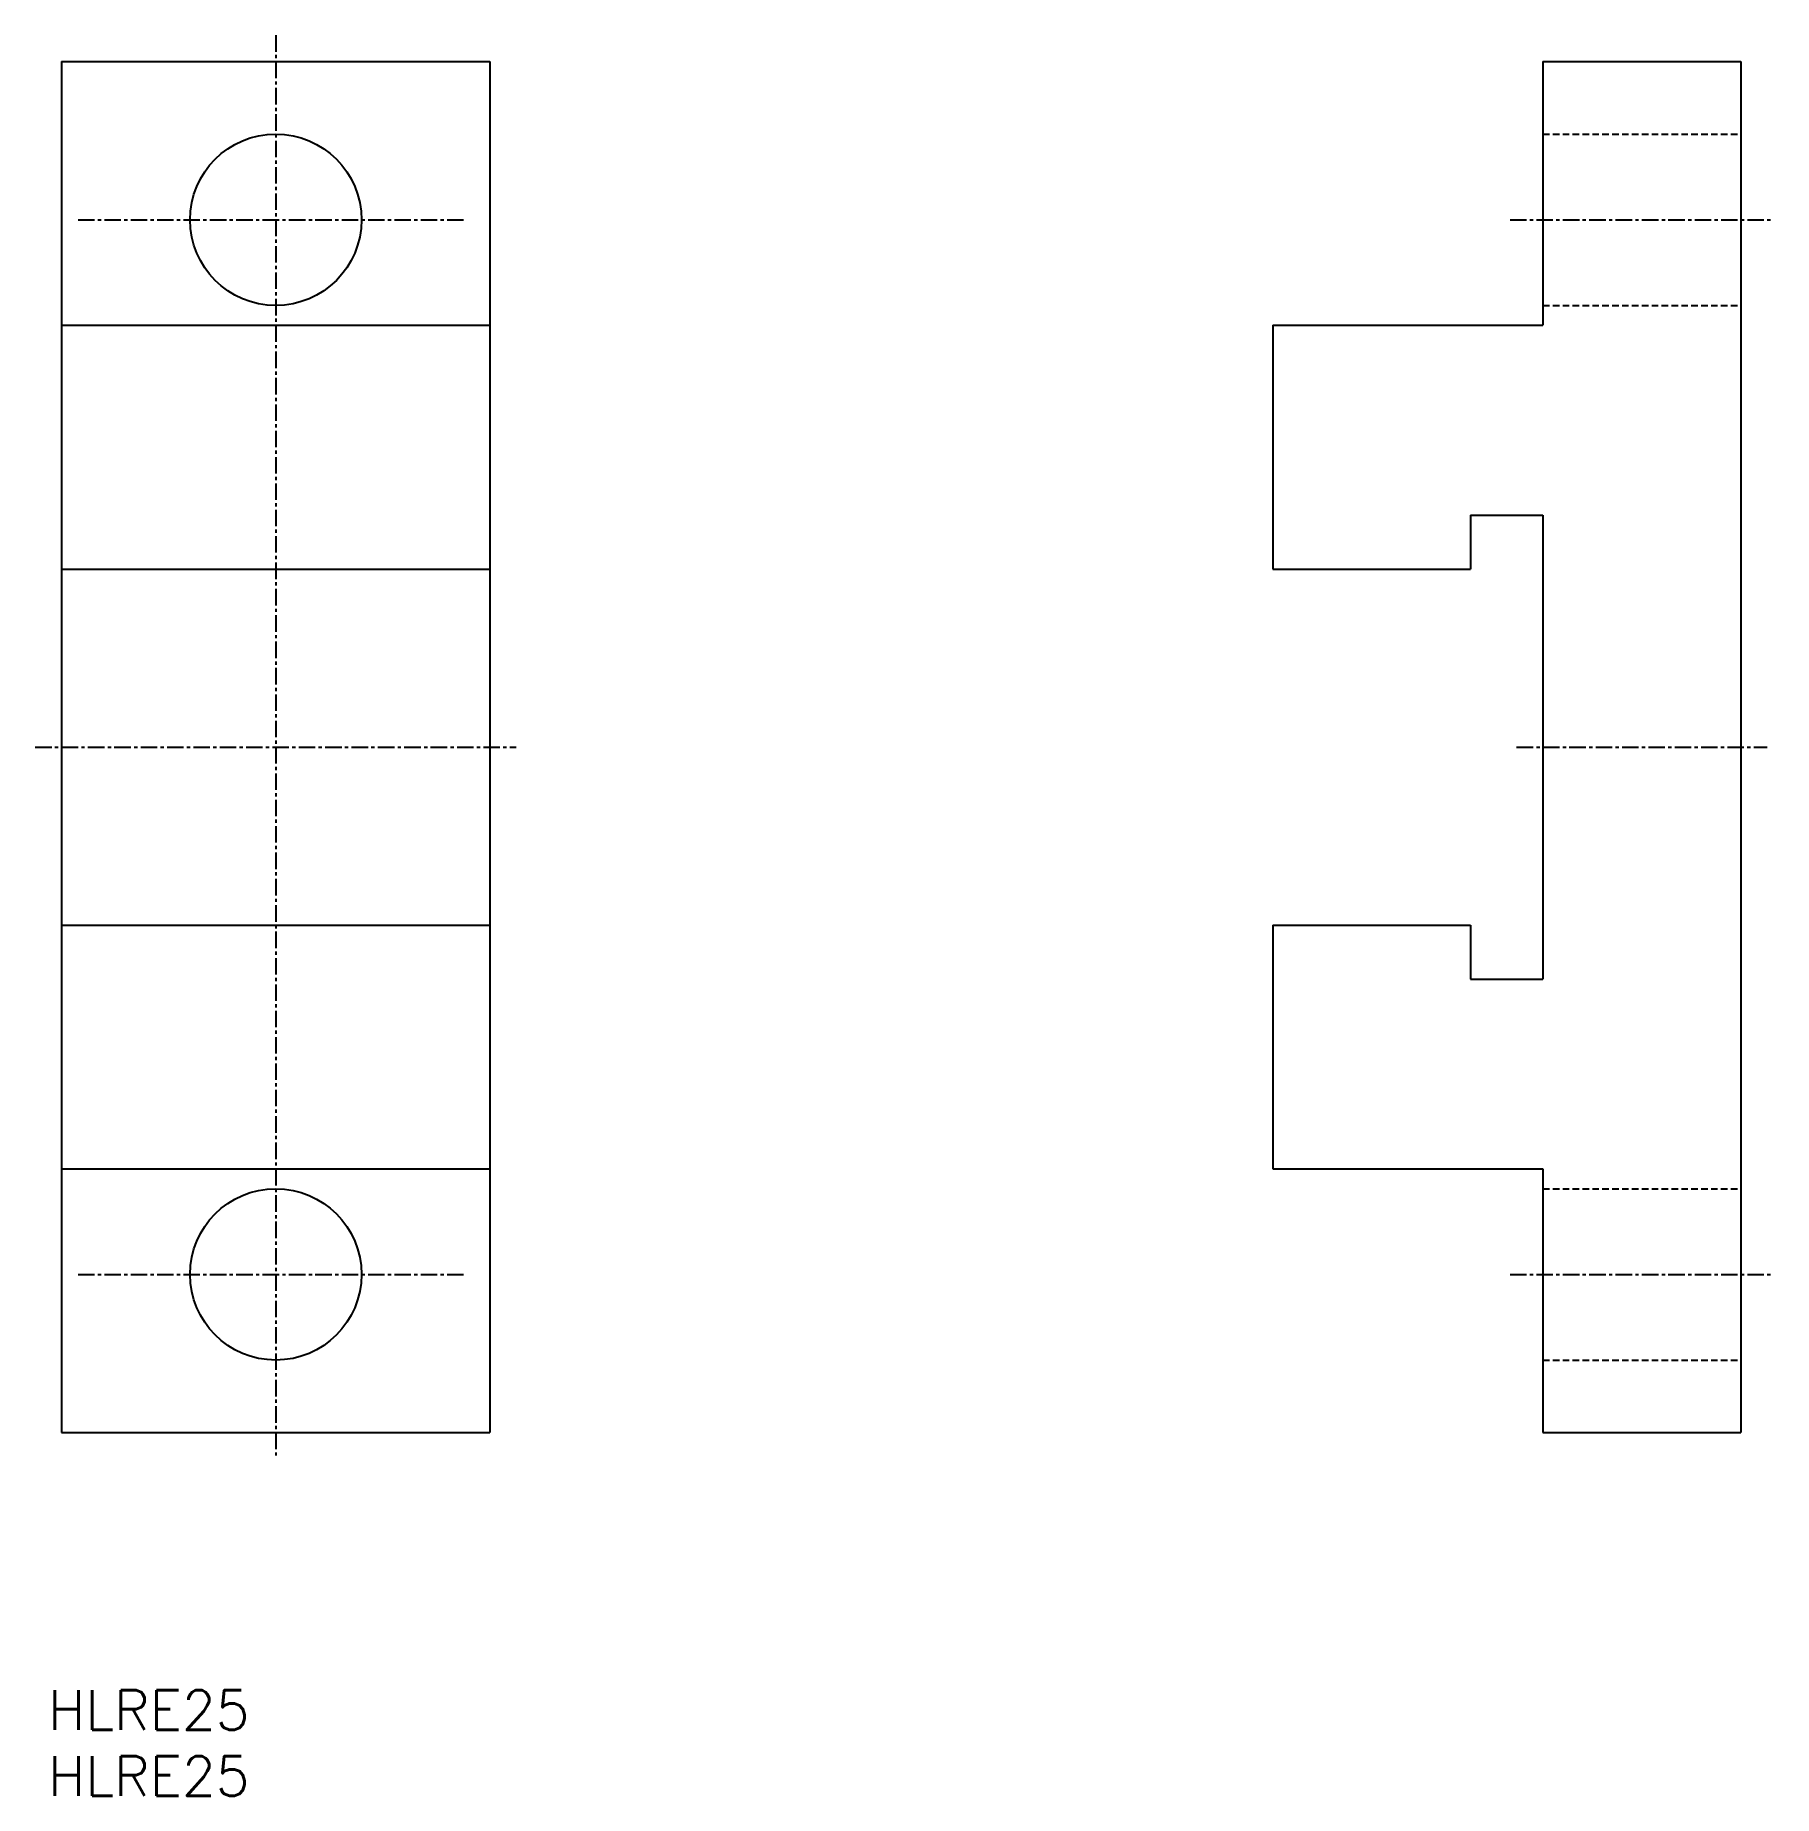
# Model space of a CAD drawing. Extents: x 83 to 215, y 27 to 160.
import ezdxf
from ezdxf.enums import TextEntityAlignment as Align

# ---------------------------------------------------------------- set-up
doc = ezdxf.new("R2010")
doc.units = 0
doc.linetypes.add('CENTER', pattern=[2, 1.25, -0.25, 0.25, -0.25])
doc.linetypes.add('DASHED', pattern=[0.75, 0.5, -0.25])
doc.layers.get('0').update_dxf_attribs({"linetype": 'CONTINUOUS'})
doc.layers.add('CENTER', color=1, linetype='CENTER')
doc.styles.get("Standard").update_dxf_attribs({"font": 'txt.shx', "bigfont": 'extfont.shx'})

msp = doc.modelspace()

# ---------------------------------------------------------------- linework, layer by layer
at = {"color": 7, "linetype": 'CONTINUOUS'}
for p, q in [((85.24, 158.32), (117.74, 158.32)), ((85.24, 158.32), (85.24, 54.32)), ((117.74, 158.32), (117.74, 54.32)), ((197.63, 158.32), (197.63, 138.32)), ((197.63, 158.32), (212.63, 158.32)), ((212.63, 158.32), (212.63, 54.32)), ((85.24, 138.32), (117.74, 138.32)), ((177.13, 138.32), (177.13, 119.82)), ((177.13, 138.32), (197.63, 138.32)), ((192.13, 123.92), (192.13, 119.82)), ((192.13, 123.92), (197.63, 123.92)), ((197.63, 123.92), (197.63, 88.72)), ((85.24, 119.82), (117.74, 119.82)), ((177.13, 119.82), (192.13, 119.82)), ((85.24, 92.82), (117.74, 92.82)), ((177.13, 92.82), (192.13, 92.82)), ((177.13, 92.82), (177.13, 74.32)), ((192.13, 92.82), (192.13, 88.72)), ((192.13, 88.72), (197.63, 88.72)), ((85.24, 74.32), (117.74, 74.32)), ((177.13, 74.32), (197.63, 74.32)), ((197.63, 74.32), (197.63, 54.32)), ((85.24, 54.32), (117.74, 54.32)), ((197.63, 54.32), (212.63, 54.32))]:
    msp.add_line(p, q, dxfattribs=at)
at = {"color": 3, "linetype": 'DASHED'}
for p, q in [((197.63, 152.82), (212.63, 152.82)), ((197.63, 139.82), (212.63, 139.82)), ((197.63, 72.82), (212.63, 72.82)), ((197.63, 59.82), (212.63, 59.82))]:
    msp.add_line(p, q, dxfattribs=at)
at = {"color": 7, "linetype": 'CONTINUOUS'}
for centre in [(101.49, 146.32), (101.49, 66.32)]:
    msp.add_circle(centre, 6.5, dxfattribs=at)
at = {"layer": 'CENTER', "color": 1, "linetype": 'CENTER'}
for p, q in [((101.49, 160.32), (101.49, 52.32)), ((86.49, 146.32), (115.74, 146.32)), ((195.14, 146.32), (215.14, 146.32)), ((83.24, 106.32), (119.74, 106.32)), ((195.63, 106.32), (214.63, 106.32)), ((86.49, 66.32), (115.74, 66.32)), ((195.14, 66.32), (215.14, 66.32))]:
    msp.add_line(p, q, dxfattribs=at)

# ---------------------------------------------------------------- texts
at = {"color": 7, "linetype": 'CONTINUOUS'}
for p in [(84.21, 33.27), (84.21, 28.27)]:
    msp.add_text('HLRE25', height=3, dxfattribs=at).set_placement(p, align=Align.MIDDLE_LEFT)

doc.saveas('drawing.dxf')
